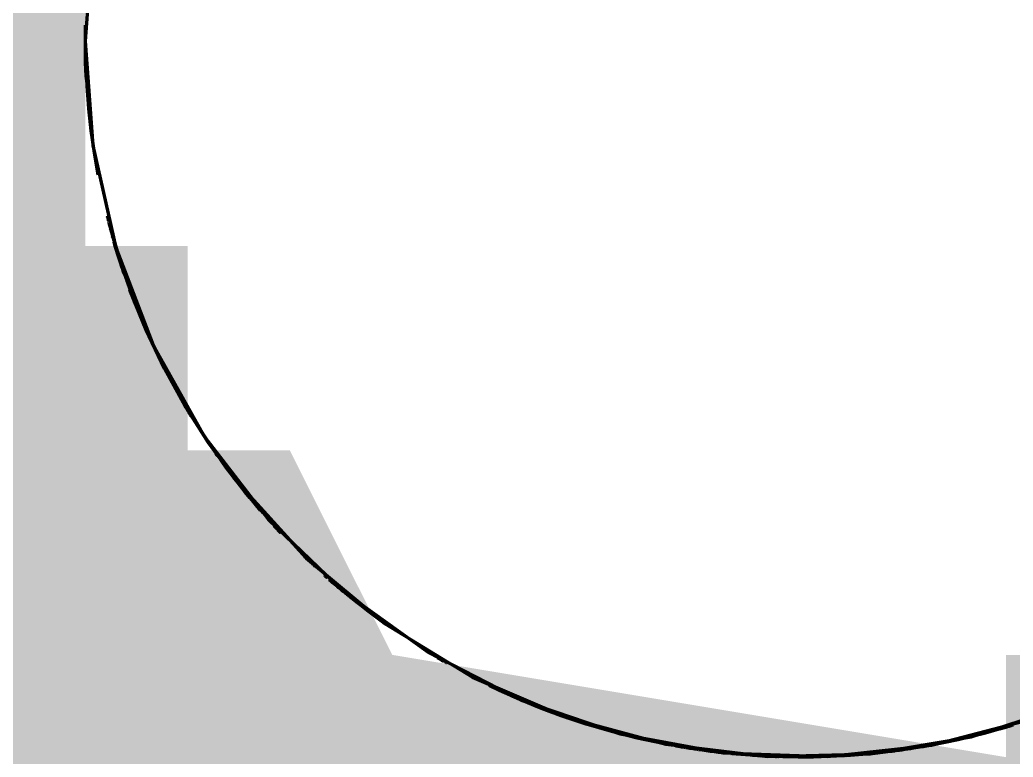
# Model space of a CAD drawing. Header units: millimetres. Extents: x 0 to 2208, y 0 to 420.
# Drawn here: x 1982.609 to 1983.58, y 282.1 to 282.821 of the extents above; entities that cross this region are included whole.
import ezdxf

# ---------------------------------------------------------------- set-up
doc = ezdxf.new("R2010")
doc.units = ezdxf.units.MM
doc.layers.add('01-VISIBLE', color=7, linetype='CONTINUOUS', lineweight=70)
doc.layers.add('13-GRAFICA', color=30, linetype='CONTINUOUS', lineweight=18)

msp = doc.modelspace()

# ---------------------------------------------------------------- hatches: boundary and pattern name
at = {"layer": '13-GRAFICA', "true_color": 0x202020}
h = msp.add_hatch(color=7, dxfattribs=at)
h.dxf.hatch_style = 1
h.paths.add_polyline_path([(1980.173, 282.4), (1980.2730000000001, 282.4), (1980.2730000000001, 283.2), (1980.173, 283.2), (1980.173, 291.8), (1982.673, 291.8), (1982.673, 283.1), (1982.673, 282.6), (1982.673, 249.8), (1980.173, 249.8)])
h = msp.add_hatch(color=7, dxfattribs=at)
h.dxf.hatch_style = 1
h.paths.add_polyline_path([(1982.673, 249.8), (1982.673, 282.6), (1982.7730000000001, 282.6), (1982.7730000000001, 282.4), (1982.873, 282.4), (1982.973, 282.2), (1983.573, 282.1), (1983.573, 282.2), (1983.7730000000001, 282.2), (1983.7730000000001, 282.3), (1983.973, 282.4), (1983.973, 282.6), (1984.073, 282.6), (1984.073, 249.8)])

# ---------------------------------------------------------------- linework, layer by layer
at = {"layer": '01-VISIBLE'}
for points in [[(1983.5990162833828, 283.4625078412739), (1983.5001457952494, 283.4883559730097), (1983.3985654162295, 283.49953299590663), (1983.2964401539452, 283.4958006879755), (1983.1959466336903, 283.47723858345284), (1983.0992266938629, 283.44424233321274), (1983.0083417647538, 283.397515157592), (1982.925228879678, 283.33805300437757), (1982.8516594717835, 283.2671231687393), (1982.7892015278694, 283.18623741869163), (1982.7391862337518, 283.0971196896323), (1982.7026795804256, 283.0016693696434), (1982.6804596422548, 282.901920817705), (1982.673, 282.8)], [(1982.6739942127062, 282.76270515115914), (1982.6735791779006, 282.77153055529425), (1982.6732755650048, 282.7803604947758), (1982.6730834223713, 282.789193562943), (1982.6730027805993, 282.7980283526373), (1982.673033652531, 282.8068634564263), (1982.6731760332502, 282.81569746682754)], [(1982.673, 282.8), (1982.6804596435652, 282.69807918296857), (1982.7026795784411, 282.598330629969), (1982.7391862350235, 282.5028803113541), (1982.7892015274874, 282.4137625814384), (1982.8516594731332, 282.332876833211), (1982.925228883646, 282.261947000546), (1983.00834176297, 282.202484839621), (1983.099226694747, 282.15575766921705), (1983.1959466314588, 282.1227614098124), (1983.2964401541549, 282.1041993172731), (1983.3985654159962, 282.10046700697563), (1983.5001457959272, 282.11164402520325), (1983.5990162836001, 282.1374921579339)], [(1982.673, 282.8), (1982.6733423501369, 282.7781099112532), (1982.674369070476, 282.75624123425325), (1982.6760791588383, 282.7344153600165), (1982.6784709412848, 282.71265363753537), (1982.6815420765156, 282.6909773528632), (1982.685289559455, 282.66940770844155)], [(1982.673121745073, 282.7869453063056), (1982.6731217388478, 282.78694564004775), (1982.673121732623, 282.7869459737899), (1982.6731217263982, 282.78694630753205), (1982.6731217201734, 282.7869466412742), (1982.673121713949, 282.78694697501635), (1982.6731217077247, 282.7869473087585)], [(1982.673129472604, 282.7865373969855), (1982.6731294660547, 282.786537737457), (1982.6731294595058, 282.7865380779286), (1982.673129452957, 282.7865384184001), (1982.6731294464082, 282.7865387588716), (1982.6731294398598, 282.78653909934314), (1982.6731294333115, 282.78653943981465)], [(1982.67313743789, 282.78612949150045), (1982.6731374310132, 282.78612983848745), (1982.6731374241367, 282.78613018547446), (1982.6731374172603, 282.78613053246147), (1982.673137410384, 282.7861308794485), (1982.6731374035078, 282.7861312264355), (1982.673137396632, 282.7861315734225)], [(1982.6731456409316, 282.7857215899221), (1982.6731456337238, 282.7857219432116), (1982.6731456265163, 282.7857222965012), (1982.673145619309, 282.7857226497907), (1982.6731456121017, 282.7857230030803), (1982.673145604895, 282.78572335636983), (1982.673145597688, 282.7857237096594)], [(1982.6731540817282, 282.7853136923225), (1982.6731540741866, 282.7853140517025), (1982.6731540666456, 282.7853144110825), (1982.6731540591043, 282.7853147704625), (1982.6731540515634, 282.7853151298425), (1982.6731540440226, 282.7853154892225), (1982.6731540364822, 282.7853158486025)], [(1982.6731627602803, 282.78490579877365), (1982.6731627524025, 282.78490616403286), (1982.673162744525, 282.7849065292921), (1982.6731627366476, 282.7849068945513), (1982.6731627287702, 282.78490725981055), (1982.673162720893, 282.78490762506976), (1982.6731627130162, 282.78490799032903)], [(1982.6731716765883, 282.78449790934735), (1982.6731716683717, 282.7844982802755), (1982.6731716601555, 282.78449865120365), (1982.6731716519396, 282.7844990221318), (1982.6731716437237, 282.78449939305995), (1982.6731716355082, 282.7844997639881), (1982.6731716272927, 282.78450013491624)], [(1982.6731808306517, 282.7840900241157), (1982.673180822095, 282.7840904005033), (1982.6731808135382, 282.78409077689093), (1982.673180804982, 282.7840911532785), (1982.6731807964256, 282.7840915296661), (1982.6731807878698, 282.78409190605373), (1982.673180779314, 282.78409228244135)], [(1982.6731902224715, 282.7836821431507), (1982.6731902135728, 282.7836825247891), (1982.6731902046743, 282.78368290642766), (1982.673190195776, 282.78368328806613), (1982.6731901868777, 282.7836836697046), (1982.67319017798, 282.78368405134313), (1982.673190169082, 282.7836844329816)], [(1982.6796510697252, 282.7037333597533), (1982.6796510192992, 282.7037337229411), (1982.6796509688734, 282.7037340861289), (1982.6796509184478, 282.70373444931676), (1982.6796508680222, 282.70373481250465), (1982.679650817597, 282.70373517569254), (1982.679650767172, 282.70373553888044)], [(1982.6797179553012, 282.7032528473361), (1982.679717907954, 282.70325318662344), (1982.6797178606068, 282.7032535259108), (1982.6797178132597, 282.7032538651982), (1982.679717765913, 282.7032542044856), (1982.6797177185663, 282.703254543773), (1982.6797176712198, 282.7032548830605)], [(1982.679785176509, 282.7027723627061), (1982.6797851323183, 282.7027726777795), (1982.6797850881273, 282.70277299285283), (1982.6797850439368, 282.70277330792624), (1982.6797849997463, 282.7027736229997), (1982.679784955556, 282.70277393807316), (1982.6797849113657, 282.7027742531466)], [(1982.6798527333701, 282.702291905996), (1982.679852692414, 282.70229219654163), (1982.6798526514578, 282.70229248708733), (1982.679852610502, 282.702292777633), (1982.6798525695463, 282.7022930681787), (1982.6798525285906, 282.7022933587244), (1982.679852487635, 282.70229364927013)], [(1982.680619114853, 282.6970013900162), (1982.6806189320607, 282.69700261879416), (1982.6806187492707, 282.6970038475724), (1982.680618566483, 282.69700507635093), (1982.6806183836975, 282.69700630512983), (1982.680618200914, 282.697007533909), (1982.680618018133, 282.69700876268854)], [(1982.68073168621, 282.6962474803631), (1982.6807315087476, 282.69624866445145), (1982.6807313312875, 282.6962498485401), (1982.6807311538291, 282.696251032629), (1982.6807309763728, 282.6962522167183), (1982.6807307989186, 282.6962534008078), (1982.6807306214664, 282.69625458489764)], [(1982.680845085982, 282.6954936440203), (1982.6808449140665, 282.69549478263536), (1982.680844742153, 282.69549592125065), (1982.6808445702418, 282.6954970598663), (1982.680844398332, 282.6954981984822), (1982.6808442264244, 282.69549933709834), (1982.6808440545185, 282.6955004757148)], [(1982.6809593142568, 282.69473988150594), (1982.6809591481087, 282.69474097386274), (1982.6809589819627, 282.6947420662198), (1982.6809588158183, 282.6947431585772), (1982.6809586496754, 282.6947442509348), (1982.6809584835344, 282.69474534329265), (1982.6809583173952, 282.6947464356508)], [(1982.6810743711244, 282.69398619333845), (1982.6810742109667, 282.6939872386509), (1982.6810740508108, 282.6939882839635), (1982.6810738906563, 282.6939893292764), (1982.6810737305036, 282.69399037458953), (1982.6810735703523, 282.6939914199029), (1982.6810734102028, 282.69399246521647)], [(1982.6811902566744, 282.6932325800371), (1982.6811901027331, 282.6932335775175), (1982.6811899487934, 282.6932345749982), (1982.681189794855, 282.69323557247907), (1982.6811896409183, 282.69323656996016), (1982.6811894869827, 282.69323756744143), (1982.6811893330487, 282.693238564923)], [(1982.6813069709979, 282.6924790421212), (1982.6813068235017, 282.6924799909808), (1982.6813066760071, 282.6924809398406), (1982.6813065285137, 282.69248188870057), (1982.6813063810216, 282.69248283756076), (1982.681306233531, 282.6924837864212), (1982.6813060860413, 282.69248473528177)], [(1982.681424514186, 282.69172558011076), (1982.681424373367, 282.6917264795593), (1982.6814242325493, 282.69172737900794), (1982.6814240917324, 282.6917282784568), (1982.681423950917, 282.69172917790587), (1982.6814238101028, 282.6917300773551), (1982.6814236692896, 282.6917309768045)], [(1982.681542886331, 282.69097219452635), (1982.6815427524239, 282.69097304377203), (1982.6815426185176, 282.69097389301794), (1982.6815424846125, 282.69097474226396), (1982.6815423507082, 282.69097559151015), (1982.6815422168052, 282.6909764407565), (1982.6815420829032, 282.69097729000305)], [(1982.681662087526, 282.69021888588867), (1982.6816619607682, 282.69021968413847), (1982.6816618340113, 282.69022048238844), (1982.6816617072552, 282.6902212806385), (1982.6816615805003, 282.6902220788887), (1982.681661453746, 282.6902228771391), (1982.6816613269928, 282.69022367538963)], [(1982.6817821178645, 282.68946565471924), (1982.6817819984967, 282.6894664011785), (1982.6817818791296, 282.68946714763786), (1982.6817817597635, 282.6894678940974), (1982.6817816403982, 282.68946864055704), (1982.6817815210334, 282.68946938701674), (1982.6817814016697, 282.6894701334767)], [(1982.6819029774408, 282.68871250153995), (1982.6819028657067, 282.6887131954125), (1982.6819027539732, 282.6887138892851), (1982.6819026422404, 282.6887145831579), (1982.6819025305083, 282.6887152770307), (1982.6819024187769, 282.68871597090373), (1982.6819023070461, 282.68871666477685)], [(1982.68202466635, 282.68795942687314), (1982.6820245624958, 282.68796006736125), (1982.6820244586424, 282.6879607078494), (1982.6820243547897, 282.6879613483377), (1982.6820242509377, 282.68796198882603), (1982.6820241470862, 282.6879626293145), (1982.682024043235, 282.68796326980305)], [(1982.6821471846874, 282.6872064312416), (1982.6821470889633, 282.6872070175459), (1982.6821469932397, 282.68720760385025), (1982.6821468975165, 282.6872081901547), (1982.682146801794, 282.6872087764593), (1982.682146706072, 282.6872093627639), (1982.6821466103504, 282.6872099490686)], [(1982.6822705325499, 282.68645351516875), (1982.6822704452081, 282.6864540464882), (1982.682270357867, 282.6864545778078), (1982.6822702705263, 282.6864551091275), (1982.6822701831861, 282.6864556404472), (1982.6822700958462, 282.686456171767), (1982.6822700085067, 282.6864567030869)], [(1982.6823947100343, 282.68570067917824), (1982.682394631331, 282.6857011547104), (1982.682394552628, 282.68570163024253), (1982.6823944739253, 282.68570210577474), (1982.682394395223, 282.68570258130705), (1982.682394316521, 282.6857030568394), (1982.6823942378192, 282.68570353237175)], [(1982.6825197172386, 282.6849479237946), (1982.6825196474322, 282.6849483427349), (1982.6825195776262, 282.6849487616753), (1982.6825195078204, 282.68494918061566), (1982.6825194380147, 282.68494959955615), (1982.6825193682093, 282.6849500184966), (1982.6825192984043, 282.6849504374371)], [(1982.6826455542614, 282.6841952495425), (1982.6826454936138, 282.6841956110849), (1982.6826454329666, 282.6841959726273), (1982.6826453723193, 282.68419633416977), (1982.6826453116723, 282.6841966957123), (1982.6826452510256, 282.68419705725483), (1982.682645190379, 282.6841974187974)], [(1982.682772221202, 282.6834426569472), (1982.682772169978, 282.6834429602838), (1982.6827721187544, 282.6834432636204), (1982.682772067531, 282.68344356695707), (1982.6827720163076, 282.6834438702937), (1982.6827719650842, 282.68344417363033), (1982.6827719138612, 282.683444476967)], [(1982.6834199394946, 282.67966986893987), (1982.6834196175769, 282.67967171377876), (1982.6834192956642, 282.67967355861845), (1982.6834189737563, 282.679675403459), (1982.6834186518533, 282.67967724830044), (1982.6834183299552, 282.67967909314274), (1982.6834180080623, 282.6796809379859)], [(1982.8215573232858, 282.3688260468904), (1982.8888094001925, 282.2944711069152), (1982.9659938026048, 282.23048621118335), (1983.0515272310085, 282.17818390164507), (1983.1436551144727, 282.1386370688499), (1983.240487611603, 282.1126569545235), (1983.340038368293, 282.1007764768866), (1983.4402652762556, 282.1032393680415), (1983.539112354659, 282.119995081722), (1983.6345519261083, 282.1506999200702), (1983.7246262125204, 282.19472402597535), (1983.807487500564, 282.25116431112394), (1983.8814360305812, 282.3188630103659), (1983.9449548794328, 282.39643139753974), (1983.9967410676638, 282.4822782932675), (1984.0357322865107, 282.5746427010549), (1984.0611287145439, 282.6716299183339)], [(1982.694273240289, 282.62873998454677), (1982.6942731385627, 282.628740387703), (1982.6942730368364, 282.6287407908593), (1982.6942729351106, 282.6287411940157), (1982.6942728333847, 282.6287415971721), (1982.6942727316593, 282.6287420003286), (1982.694272629934, 282.62874240348515)], [(1982.6944769853503, 282.6279345304297), (1982.6944768792168, 282.62793494895755), (1982.6944767730834, 282.6279353674854), (1982.6944766669503, 282.6279357860134), (1982.6944765608175, 282.6279362045414), (1982.694476454685, 282.6279366230695), (1982.6944763485526, 282.6279370415977)], [(1982.6946817114754, 282.6271292197617), (1982.6946816008833, 282.6271296537083), (1982.6946814902915, 282.627130087655), (1982.6946813797001, 282.62713052160177), (1982.694681269109, 282.6271309555486), (1982.694681158518, 282.6271313894955), (1982.6946810479274, 282.6271318234425)], [(1982.6948874188568, 282.6263240532643), (1982.6948873037582, 282.62632450266403), (1982.6948871886598, 282.6263249520639), (1982.6948870735616, 282.62632540146376), (1982.694886958464, 282.6263258508638), (1982.6948868433665, 282.6263263002638), (1982.6948867282695, 282.626326749664)], [(1982.695094107688, 282.62551903166), (1982.6950939880376, 282.6255194965344), (1982.6950938683876, 282.62551996140894), (1982.695093748738, 282.6255204262835), (1982.6950936290887, 282.6255208911582), (1982.6950935094396, 282.625521356033), (1982.6950933897908, 282.6255218209078)], [(1982.6953017781634, 282.62471415567217), (1982.6953016539196, 282.6247146360301), (1982.695301529676, 282.6247151163881), (1982.695301405433, 282.6247155967462), (1982.69530128119, 282.6247160771044), (1982.6953011569476, 282.62471655746265), (1982.6953010327054, 282.624717037821)], [(1982.6955104304786, 282.62390942602536), (1982.6955103016026, 282.6239099218629), (1982.6955101727267, 282.6239104177005), (1982.6955100438515, 282.6239109135381), (1982.6955099149764, 282.6239114093759), (1982.6955097861019, 282.6239119052138), (1982.6955096572276, 282.62391240105177)], [(1982.6957200648296, 282.623104843445), (1982.695719931286, 282.6231053547455), (1982.6957197977426, 282.6231058660461), (1982.6957196641997, 282.62310637734686), (1982.6957195306572, 282.62310688864767), (1982.695719397115, 282.6231073999486), (1982.6957192635732, 282.6231079112496)], [(1982.6958456415946, 282.62262476118485), (1982.7072308674096, 282.58377913003375), (1982.720842491344, 282.5456565629547), (1982.7366349915073, 282.50838454439764), (1982.7545555536594, 282.4720877142217), (1982.7745442533715, 282.4368874541394), (1982.796534246832, 282.402901477355)], [(1982.6959306814138, 282.62230040865734), (1982.6959305431703, 282.6223009353917), (1982.6959304049274, 282.62230146212625), (1982.6959302666849, 282.62230198886084), (1982.6959301284426, 282.6223025155956), (1982.6959299902007, 282.62230304233043), (1982.6959298519594, 282.6223035690654)], [(1982.6961422804288, 282.62149612238966), (1982.6961421374572, 282.6214966645163), (1982.6961419944857, 282.6214972066431), (1982.6961418515148, 282.62149774876997), (1982.6961417085442, 282.62149829089697), (1982.6961415655742, 282.6214988330241), (1982.6961414226046, 282.6214993751513)], [(1982.696354862074, 282.6206919853705), (1982.6963547143487, 282.62069254283523), (1982.6963545666235, 282.62069310030006), (1982.6963544188989, 282.62069365776506), (1982.6963542711749, 282.6206942152302), (1982.696354123451, 282.6206947726954), (1982.6963539757278, 282.6206953301607)], [(1982.6965684265492, 282.6198879983291), (1982.696568274048, 282.6198885710653), (1982.6965681215477, 282.6198891438017), (1982.6965679690475, 282.6198897165382), (1982.696567816548, 282.6198902892748), (1982.6965676640489, 282.6198908620115), (1982.6965675115503, 282.6198914347484)], [(1982.696782974055, 282.61908416199566), (1982.69678281676, 282.61908474992447), (1982.6967826594657, 282.6190853378534), (1982.6967825021718, 282.61908592578243), (1982.6967823448786, 282.61908651371164), (1982.6967821875855, 282.619087101641), (1982.6967820302932, 282.6190876895705)], [(1982.6969985047929, 282.61828047710156), (1982.6969983426895, 282.6182810801316), (1982.6969981805867, 282.6182816831619), (1982.6969980184842, 282.6182822861923), (1982.6969978563823, 282.6182828892228), (1982.696997694281, 282.6182834922535), (1982.6969975321801, 282.6182840952843)], [(1982.6972150189658, 282.6174769443791), (1982.6972148520426, 282.617477562407), (1982.6972146851201, 282.617478180435), (1982.697214518198, 282.6174787984632), (1982.6972143512764, 282.6174794164915), (1982.6972141843555, 282.61748003452), (1982.6972140174353, 282.6174806525486)], [(1982.6974325167769, 282.61667356456167), (1982.6974323450265, 282.6166741974715), (1982.6974321732769, 282.6166748303816), (1982.6974320015277, 282.6166754632918), (1982.6974318297791, 282.6166760962022), (1982.697431658031, 282.6166767291127), (1982.6974314862837, 282.61667736202344)], [(1982.6976509984306, 282.6158703383834), (1982.6976508218493, 282.6158709860474), (1982.6976506452686, 282.6158716337116), (1982.6976504686886, 282.61587228137597), (1982.6976502921093, 282.6158729290405), (1982.6976501155305, 282.6158735767052), (1982.6976499389523, 282.6158742243701)], [(1982.697870464132, 282.61506726657973), (1982.6978702827198, 282.61506792885785), (1982.6978701013084, 282.6150685911362), (1982.6978699198974, 282.61506925341473), (1982.6978697384873, 282.6150699156934), (1982.6978695570776, 282.6150705779723), (1982.6978693756687, 282.6150712402514)], [(1982.6980909140875, 282.6142643498869), (1982.6980907278482, 282.61426502662715), (1982.6980905416096, 282.6142657033676), (1982.6980903553717, 282.61426638010823), (1982.6980901691343, 282.61426705684903), (1982.6980899828977, 282.61426773359005), (1982.6980897966619, 282.6142684103312)], [(1982.698312348504, 282.61346158904246), (1982.6983121574451, 282.61346228008074), (1982.698311966387, 282.6134629711192), (1982.6983117753298, 282.61346366215787), (1982.6983115842731, 282.6134643531968), (1982.6983113932172, 282.61346504423585), (1982.6983112021621, 282.6134657352751)], [(1982.6985347675893, 282.61265898478456), (1982.6985345717226, 282.6126596899449), (1982.6985343758568, 282.6126603951055), (1982.6985341799916, 282.6126611002662), (1982.6985339841272, 282.6126618054272), (1982.6985337882634, 282.61266251058834), (1982.6985335924005, 282.61266321574976)], [(1982.6987581715523, 282.61185653785276), (1982.6987579708932, 282.6118572569473), (1982.698757770235, 282.6118579760421), (1982.6987575695775, 282.611858695137), (1982.6987573689207, 282.6118594142322), (1982.6987571682648, 282.6118601333276), (1982.6987569676096, 282.61186085242315)], [(1982.6989825606026, 282.61105424898744), (1982.6989823551708, 282.61105498181644), (1982.6989821497395, 282.61105571464566), (1982.6989819443093, 282.61105644747516), (1982.6989817388796, 282.61105718030484), (1982.698981533451, 282.61105791313474), (1982.698981328023, 282.61105864596493)], [(1982.6992079349511, 282.61025211893), (1982.6992077247698, 282.61025286528206), (1982.6992075145893, 282.61025361163433), (1982.6992073044096, 282.61025435798683), (1982.6992070942308, 282.61025510433956), (1982.699206884053, 282.6102558506925), (1982.6992066738758, 282.61025659704575)], [(1982.699434294809, 282.6094501484232), (1982.6994340799058, 282.609450908075), (1982.6994338650036, 282.60945166772706), (1982.6994336501025, 282.6094524273794), (1982.6994334352019, 282.60945318703193), (1982.6994332203024, 282.6094539466847), (1982.6994330054035, 282.6094547063378)], [(1982.6996616403885, 282.60864833821034), (1982.6996614207956, 282.6086491109271), (1982.6996612012033, 282.6086498836441), (1982.6996609816122, 282.6086506563613), (1982.699660762022, 282.6086514290788), (1982.6996605424324, 282.60865220179653), (1982.6996603228438, 282.60865297451454)], [(1982.6998899719033, 282.60784668903614), (1982.6998897476562, 282.6078474745713), (1982.69988952341, 282.6078482601067), (1982.6998892991649, 282.6078490456424), (1982.6998890749205, 282.6078498311784), (1982.6998888506773, 282.6078506167146), (1982.6998886264348, 282.6078514022511)], [(1982.700119289567, 282.6070452016462), (1982.7001190607061, 282.6070459997418), (1982.7001188318463, 282.6070467978376), (1982.7001186029872, 282.60704759593364), (1982.700118374129, 282.60704839403), (1982.700118145272, 282.6070491921266), (1982.7001179164158, 282.6070499902235)], [(1982.7003495935953, 282.6062438767874), (1982.7003493601649, 282.6062446871737), (1982.7003491267355, 282.60624549756034), (1982.7003488933071, 282.60624630794723), (1982.7003486598796, 282.6062471183344), (1982.700348426453, 282.60624792872187), (1982.7003481930276, 282.60624873910956)], [(1982.7005808842036, 282.60544271520735), (1982.7005806462525, 282.6054435376035), (1982.7005804083024, 282.60544435999986), (1982.7005801703533, 282.6054451823966), (1982.7005799324052, 282.6054460047935), (1982.7005796944582, 282.6054468271908), (1982.700579456512, 282.6054476495884)], [(1982.700813161609, 282.604641717655), (1982.7008129191902, 282.60464255176845), (1982.7008126767723, 282.60464338588224), (1982.7008124343558, 282.6046442199963), (1982.70081219194, 282.6046450541106), (1982.7008119495256, 282.6046458882253), (1982.7008117071118, 282.6046467223403)], [(1982.7086218323486, 282.5795421832122), (1982.7072977106482, 282.5835734272043), (1982.7059980490203, 282.5876126234181), (1982.704722895231, 282.59165962344474), (1982.703472296149, 282.59571427858873), (1982.7022462977409, 282.5997764398736), (1982.7010449450715, 282.60384595804715)], [(1982.7111889617597, 282.5719514373004), (1982.710763275165, 282.57319056949785), (1982.710339908633, 282.5744304962938), (1982.7099188636473, 282.57567121334444), (1982.709500141683, 282.5769127163031), (1982.7090837442074, 282.5781550008205), (1982.70866967268, 282.57939806254456)], [(1982.711462891973, 282.5711580198764), (1982.7114625739862, 282.5711589391156), (1982.7114622560007, 282.5711598583552), (1982.7114619380163, 282.57116077759525), (1982.7114616200333, 282.57116169683576), (1982.7114613020517, 282.57116261607666), (1982.7114609840712, 282.5711635353181)], [(1982.7117378191285, 282.57036479975005), (1982.7117375036833, 282.57036570811425), (1982.7117371882393, 282.57036661647885), (1982.7117368727966, 282.57036752484396), (1982.7117365573552, 282.57036843320947), (1982.7117362419149, 282.5703693415754), (1982.711735926476, 282.5703702499418)], [(1982.7120137434808, 282.5695717777212), (1982.7120134308634, 282.56957267447), (1982.7120131182471, 282.56957357121917), (1982.7120128056322, 282.5695744679688), (1982.7120124930184, 282.56957536471884), (1982.7120121804057, 282.5695762614693), (1982.7120118677944, 282.5695771582201)], [(1982.7122906652853, 282.5687789545912), (1982.7122903557881, 282.56877983897516), (1982.7122900462919, 282.56878072335945), (1982.712289736797, 282.5687816077442), (1982.712289427303, 282.56878249212934), (1982.7122891178105, 282.5687833765149), (1982.712288808319, 282.5687842609009)], [(1982.7125685847986, 282.5679863311627), (1982.71256827872, 282.5679872024234), (1982.7125679726423, 282.5679880736845), (1982.712567666566, 282.567988944946), (1982.7125673604905, 282.56798981620796), (1982.7125670544165, 282.5679906874703), (1982.7125667483435, 282.56799155873296)], [(1982.712847502278, 282.56719390823935), (1982.7128471999226, 282.56719476560966), (1982.7128468975684, 282.5671956229804), (1982.712846595215, 282.5671964803515), (1982.712846292863, 282.56719733772303), (1982.712845990512, 282.567198195095), (1982.7128456881624, 282.56719905246723)], [(1982.7131274179815, 282.56640168662636), (1982.7131271196604, 282.56640252933033), (1982.7131268213404, 282.5664033720347), (1982.7131265230216, 282.56640421473946), (1982.7131262247037, 282.5664050574446), (1982.713125926387, 282.56640590015013), (1982.7131256280713, 282.566406742856)], [(1982.713408332168, 282.56560966713005), (1982.7134080381986, 282.565610494383), (1982.7134077442302, 282.5656113216363), (1982.7134074502628, 282.56561214888995), (1982.7134071562966, 282.565612976144), (1982.7134068623313, 282.56561380339843), (1982.7134065683672, 282.5656146306532)], [(1982.713690245097, 282.56481785055814), (1982.713689955803, 282.5648186615666), (1982.71368966651, 282.56481947257544), (1982.7136893772179, 282.56482028358465), (1982.713689087927, 282.5648210945942), (1982.7136887986367, 282.56482190560416), (1982.7136885093478, 282.5648227166144)], [(1982.7139731570296, 282.56402623771953), (1982.713972872741, 282.5640270316816), (1982.713972588453, 282.5640278256439), (1982.7139723041662, 282.56402861960663), (1982.7139720198804, 282.56402941356964), (1982.7139717355956, 282.56403020753305), (1982.7139714513116, 282.56403100149674)], [(1982.7142570682267, 282.56323482942446), (1982.7142567892797, 282.5632356055295), (1982.7142565103338, 282.56323638163474), (1982.7142562313886, 282.56323715774033), (1982.7142559524445, 282.5632379338463), (1982.7142556735012, 282.5632387099526), (1982.714255394559, 282.5632394860592)], [(1982.7145419789508, 282.5624436264846), (1982.7145417056886, 282.5624443839134), (1982.7145414324273, 282.5624451413425), (1982.7145411591666, 282.5624458987719), (1982.714540885907, 282.5624466562016), (1982.714540612648, 282.5624474136317), (1982.7145403393902, 282.562448171062)], [(1982.8442561192874, 282.34127359601086), (1982.8177129023306, 282.3737885011877), (1982.7931661796006, 282.40783581884847), (1982.77070420729, 282.44329313438726), (1982.7504077558885, 282.4800329695442), (1982.7323497932036, 282.517923224418), (1982.7165952397972, 282.55682766476536)], [(1982.7736175627504, 282.43841917191753), (1982.773103174596, 282.4392732331954), (1982.7725900033952, 282.44012802624553), (1982.772078050189, 282.44098354933385), (1982.7715673160167, 282.4418398007249), (1982.7710578019137, 282.4426967786818), (1982.7705495089137, 282.443554481466)], [(1982.7774635813598, 282.4321190754674), (1982.7769655418795, 282.4329265395132), (1982.776468597207, 282.4337346778068), (1982.775972748255, 282.4345434888638), (1982.7754779959346, 282.43535297119865), (1982.7749843411545, 282.4361631233246), (1982.7744917848215, 282.43697394375346)], [(1982.7786659858557, 282.430179665304), (1982.7786648776105, 282.43018144635784), (1982.7786637693705, 282.43018322741494), (1982.778662661136, 282.4301850084754), (1982.778661552907, 282.43018678953916), (1982.778660444683, 282.4301885706062), (1982.7786593364644, 282.43019035167663)], [(1982.77943954647, 282.4289393739875), (1982.7794387739673, 282.4289406097105), (1982.7794380014668, 282.42894184543513), (1982.779437228969, 282.4289430811614), (1982.7794364564738, 282.4289443168892), (1982.7794356839813, 282.42894555261864), (1982.7794349114913, 282.4289467883497)], [(1982.7809982877916, 282.4264575357313), (1982.780997695805, 282.42645847393146), (1982.78099710382, 282.4264594121326), (1982.7809965118363, 282.42646035033465), (1982.7809959198544, 282.42646128853767), (1982.7809953278736, 282.4264622267416), (1982.7809947358946, 282.4264631649465)], [(1982.781783112389, 282.42521660719245), (1982.7817822524744, 282.4252179637017), (1982.781781392563, 282.4252193202129), (1982.781780532655, 282.42522067672604), (1982.78177967275, 282.4252220332412), (1982.781778812848, 282.42522338975834), (1982.7817779529491, 282.4252247462774)], [(1982.7824474996273, 282.4241705920224), (1982.782447180016, 282.42417109423786), (1982.7824468604053, 282.4241715964537), (1982.782446540795, 282.4241720986697), (1982.7824462211852, 282.42417260088604), (1982.7824459015756, 282.4241731031026), (1982.7824455819664, 282.4241736053195)], [(1982.7830050197012, 282.42329597464715), (1982.783004852615, 282.423296236338), (1982.783004685529, 282.4232964980289), (1982.7830045184432, 282.42329675971985), (1982.7830043513575, 282.4232970214109), (1982.783004184272, 282.42329728310204), (1982.7830040171864, 282.4232975447933)], [(1982.8024661694556, 282.39442491960136), (1982.802176120028, 282.3948332495292), (1982.8018863628406, 282.3952417868871), (1982.801596898042, 282.39565053146595), (1982.80130772578, 282.39605948305643), (1982.801018846203, 282.3964686414493), (1982.8007302594588, 282.396878006435)], [(1982.8035588513283, 282.3928921815372), (1982.8035585576222, 282.39289259235824), (1982.8035582639163, 282.39289300317944), (1982.803557970211, 282.3928934140009), (1982.8035576765058, 282.3928938248225), (1982.8035573828008, 282.3928942356444), (1982.8035570890963, 282.39289464646646)], [(1982.8051720191734, 282.3906451638304), (1982.8051718195024, 282.39064544079986), (1982.8051716198318, 282.3906457177694), (1982.805171420161, 282.39064599473903), (1982.8051712204906, 282.39064627170876), (1982.8051710208204, 282.39064654867855), (1982.80517082115, 282.3906468256485)], [(1982.8053744052816, 282.3903645743663), (1982.8053741819888, 282.39036488377985), (1982.8053739586962, 282.39036519319353), (1982.805373735404, 282.3903655026073), (1982.8053735121116, 282.3903658120213), (1982.8053732888195, 282.3903661214353), (1982.8053730655276, 282.3903664308495)], [(1982.8055769559533, 282.39008404909424), (1982.8055767093342, 282.39008439047507), (1982.8055764627154, 282.390084731856), (1982.8055762160966, 282.39008507323706), (1982.8055759694782, 282.39008541461834), (1982.8055757228599, 282.39008575599973), (1982.805575476242, 282.39008609738124)], [(1982.8057796712153, 282.38980358808874), (1982.8057794015651, 282.38980396096184), (1982.8057791319152, 282.38980433383506), (1982.8057788622655, 282.3898047067085), (1982.805778592616, 282.38980507958206), (1982.8057783229667, 282.3898054524559), (1982.8057780533177, 282.3898058253298)], [(1982.805982551095, 282.3895231914244), (1982.8059822587084, 282.3895235953167), (1982.8059819663222, 282.3895239992092), (1982.805981673936, 282.3895244031019), (1982.8059813815505, 282.3895248069948), (1982.805981089165, 282.38952521088794), (1982.80598079678, 282.38952561478123)], [(1982.8061855956194, 282.3892428591759), (1982.806185280791, 282.38924329361623), (1982.8061849659628, 282.38924372805684), (1982.806184651135, 282.38924416249773), (1982.8061843363075, 282.3892445969388), (1982.8061840214802, 282.38924503138014), (1982.8061837066534, 282.3892454658217)], [(1982.8337748948359, 282.35364107827775), (1982.8290543979576, 282.35940587553273), (1982.8243955290395, 282.36522059122416), (1982.8197988158784, 282.3710845665211), (1982.8152647792303, 282.37699713701505), (1982.8107939327558, 282.38295763279746), (1982.806386782963, 282.3889653785374)], [(1982.8450243339666, 282.3403896203825), (1982.8450241152636, 282.3403898716167), (1982.8450238965609, 282.3403901228511), (1982.845023677858, 282.34039037408553), (1982.8450234591555, 282.3403906253201), (1982.8450232404532, 282.3403908765547), (1982.8450230217509, 282.3403911277895)], [(1982.8454091399772, 282.3399479493292), (1982.8454088686353, 282.33994826050616), (1982.8454085972935, 282.33994857168324), (1982.845408325952, 282.3399488828605), (1982.8454080546105, 282.3399491940379), (1982.8454077832694, 282.3399495052155), (1982.8454075119282, 282.33994981639324)], [(1982.845794411889, 282.3395064900576), (1982.8457940887101, 282.3395068600561), (1982.8457937655314, 282.3395072300547), (1982.845793442353, 282.3395076000536), (1982.8457931191747, 282.3395079700527), (1982.8457927959967, 282.339508340052), (1982.845792472819, 282.3395087100516)], [(1982.8461801497929, 282.33906524302427), (1982.8461797755763, 282.3390656707309), (1982.8461794013601, 282.33906609843785), (1982.8461790271442, 282.3390665261451), (1982.8461786529288, 282.3390669538526), (1982.8461782787135, 282.3390673815604), (1982.8461779044985, 282.3390678092685)], [(1982.8634830019028, 282.32000788675316), (1982.8625123407892, 282.32104034617447), (1982.86154377179, 282.3220747685001), (1982.8605772988756, 282.32311114949187), (1982.8596129260084, 282.32414948490344), (1982.8586506571412, 282.3251897704804), (1982.857690496219, 282.32623200196014)], [(1982.8640535843365, 282.31940292751926), (1982.8639650079424, 282.31949674615055), (1982.8638764488426, 282.31959058110687), (1982.8637879070402, 282.31968443238503), (1982.8636993825382, 282.3197782999818), (1982.8636108753396, 282.319872183894), (1982.8635223854476, 282.31996608411845)], [(1982.8873921453417, 282.295832355382), (1982.8873917500982, 282.29583273607597), (1982.8873913548548, 282.29583311677027), (1982.8873909596118, 282.2958334974648), (1982.887390564369, 282.29583387815967), (1982.8873901691265, 282.2958342588549), (1982.8873897738845, 282.2958346395504)], [(1982.8877485539617, 282.2954893097898), (1982.8877482020496, 282.2954896482683), (1982.8877478501377, 282.29548998674704), (1982.887747498226, 282.29549032522607), (1982.8877471463145, 282.2954906637053), (1982.8877467944033, 282.2954910021848), (1982.8877464424922, 282.2954913406645)], [(1982.8881052979905, 282.29514642675946), (1982.888104986943, 282.2951467255101), (1982.8881046758959, 282.2951470242609), (1982.888104364849, 282.295147323012), (1982.888104053802, 282.2951476217632), (1982.8881037427554, 282.29514792051464), (1982.888103431709, 282.29514821926625)], [(1982.8884623774234, 282.2948037066751), (1982.8884621047816, 282.294803968168), (1982.88846183214, 282.2948042296611), (1982.8884615594986, 282.2948044911543), (1982.8884612868574, 282.2948047526477), (1982.888461014216, 282.2948050141412), (1982.888460741575, 282.29480527563487)], [(1982.8953141092015, 282.28832022460114), (1982.8953135251606, 282.2883207698415), (1982.8953129411202, 282.28832131508256), (1982.8953123570805, 282.28832186032423), (1982.8953117730414, 282.2883224055666), (1982.8953111890028, 282.28832295080963), (1982.895310604965, 282.2883234960533)], [(1982.8959337961332, 282.287742408592), (1982.8959333089635, 282.28774286229424), (1982.8959328217943, 282.287743315997), (1982.8959323346255, 282.2877437697001), (1982.8959318474572, 282.28774422340376), (1982.8959313602893, 282.28774467710787), (1982.8959308731216, 282.2877451308124)], [(1982.8965544551504, 282.28716508930955), (1982.89655405856, 282.2871654577593), (1982.89655366197, 282.2871658262092), (1982.8965532653801, 282.28716619465956), (1982.8965528687906, 282.28716656311013), (1982.8965524722014, 282.28716693156105), (1982.8965520756126, 282.2871673000123)], [(1982.897176086196, 282.2865882686565), (1982.8971757739334, 282.2865885580578), (1982.897175461671, 282.28658884745937), (1982.897175149409, 282.2865891368611), (1982.8971748371468, 282.286589426263), (1982.8971745248853, 282.2865897156651), (1982.8971742126237, 282.2865900050674)], [(1982.9098219422672, 282.2751513710908), (1982.9093013269276, 282.275611273046), (1982.908781168236, 282.27607169141623), (1982.9082614667043, 282.276532625748), (1982.9077422228447, 282.2769940755875), (1982.907223437168, 282.27745604048005), (1982.9067051101856, 282.2779185199708)], [(1982.9157991773204, 282.26993641023864), (1982.9151210537989, 282.2705220758561), (1982.9144436805036, 282.27110860901377), (1982.913767058545, 282.2716960087508), (1982.9130911890315, 282.27228427410466), (1982.9124160730705, 282.2728734041117), (1982.9117417117684, 282.2734633978067)], [(1982.9168954905929, 282.26899277046715), (1982.9167490401596, 282.2691185980088), (1982.916602624439, 282.26924446594114), (1982.916456243442, 282.26937037425455), (1982.91630989718, 282.26949632293946), (1982.916163585664, 282.2696223119863), (1982.9160173089053, 282.26974834138554)], [(1982.924644254771, 282.262434072808), (1982.9233524821796, 282.26351410993874), (1982.9220633112632, 282.26459725119463), (1982.9207767494815, 282.2656834903091), (1982.919492804279, 282.2667728209974), (1982.9182114830849, 282.26786523695716), (1982.9169327933132, 282.2689607318681)], [(1982.924772613955, 282.2623270410917), (1982.9247684860184, 282.26233048234417), (1982.9247643581082, 282.2623339236284), (1982.9247602302246, 282.26233736494424), (1982.9247561023672, 282.26234080629183), (1982.9247519745363, 282.2623442476711), (1982.9247478467319, 282.26234768908205)], [(1982.9274502632227, 282.26010609183146), (1982.9274499844817, 282.2601063218637), (1982.9274497057409, 282.2601065518961), (1982.927449427, 282.2601067819287), (1982.9274491482595, 282.2601070119614), (1982.927448869519, 282.2601072419942), (1982.9274485907786, 282.26010747202724)], [(1982.9279876284902, 282.2596630781076), (1982.927987300477, 282.259663348254), (1982.9279869724637, 282.2596636184005), (1982.9279866444508, 282.25966388854727), (1982.9279863164381, 282.25966415869425), (1982.9279859884255, 282.25966442884135), (1982.927985660413, 282.25966469898873)], [(1982.9285256052126, 282.2592204587147), (1982.928525230108, 282.2592207670185), (1982.928524855004, 282.2592210753225), (1982.9285244799003, 282.2592213836268), (1982.9285241047965, 282.2592216919314), (1982.9285237296929, 282.25922200023615), (1982.9285233545897, 282.2592223085412)], [(1982.929064193457, 282.2587782344532), (1982.929063773416, 282.25877857899104), (1982.929063353375, 282.2587789235292), (1982.9290629333348, 282.25877926806766), (1982.9290625132944, 282.2587796126065), (1982.9290620932545, 282.25877995714563), (1982.9290616732148, 282.2587803016851)], [(1982.9296033932906, 282.25833640612467), (1982.9296029304403, 282.25833678500635), (1982.9296024675903, 282.2583371638884), (1982.9296020047407, 282.25833754277085), (1982.9296015418913, 282.2583379216537), (1982.9296010790422, 282.258338300537), (1982.9296006161935, 282.25833867942066)], [(1982.9301432047796, 282.25789497453167), (1982.9301427012203, 282.2578953859), (1982.9301421976613, 282.25789579726876), (1982.930141694103, 282.257896208638), (1982.9301411905449, 282.25789662000767), (1982.930140686987, 282.2578970313778), (1982.9301401834298, 282.25789744274846)], [(1982.9306836279898, 282.2574539404779), (1982.9306830857947, 282.25745438250846), (1982.9306825436001, 282.25745482453954), (1982.930682001406, 282.2574552665712), (1982.9306814592123, 282.2574557086034), (1982.9306809170191, 282.25745615063613), (1982.9306803748264, 282.2574565926694)], [(1982.9312246629866, 282.2570133047679), (1982.9312240842019, 282.2570137756691), (1982.9312235054176, 282.2570142465709), (1982.9312229266338, 282.2570147174734), (1982.9312223478505, 282.25701518837644), (1982.9312217690676, 282.2570156592801), (1982.9312211902854, 282.2570161301844)], [(1982.9317663098348, 282.2565730682074), (1982.931765696479, 282.2565735662202), (1982.9317650831235, 282.25657406423375), (1982.9317644697687, 282.2565745622479), (1982.9317638564146, 282.25657506026283), (1982.931763243061, 282.2565755582784), (1982.9317626297077, 282.2565760562947)], [(1982.9323085685987, 282.2561332316031), (1982.9323079226629, 282.25613375500086), (1982.9323072767277, 282.2561342783995), (1982.9323066307932, 282.2561348017989), (1982.932305984859, 282.256135325199), (1982.9323053389257, 282.2561358485999), (1982.932304692993, 282.2561363720016)], [(1982.96423063072, 282.23175040599335), (1982.9589070620357, 282.2356180044077), (1982.9536200844984, 282.2395354741973), (1982.9483701652853, 282.24350246919175), (1982.943157768301, 282.24751863884836), (1982.937983354139, 282.2515836282841), (1982.9328473800404, 282.25569707830675)], [(1983.0237373798736, 282.1933570871601), (1983.0226843731805, 282.19396455291906), (1983.021632423039, 282.1945738464801), (1983.0205815326212, 282.1951849660056), (1983.0195317050973, 282.1957979096525), (1983.0184829436334, 282.1964126755721), (1983.0174352513923, 282.1970292619102)], [(1983.0246080435516, 282.19285665102956), (1983.0246071703193, 282.19285715210987), (1983.024606297088, 282.1928576531914), (1983.024605423857, 282.19285815427423), (1983.0246045506271, 282.19285865535835), (1983.0246036773979, 282.19285915644366), (1983.0246028041693, 282.1928596575303)], [(1983.0253533263622, 282.1924295992855), (1983.0253525852715, 282.19243002333184), (1983.0253518441816, 282.192430447379), (1983.0253511030924, 282.1924308714272), (1983.0253503620033, 282.1924312954762), (1983.025349620915, 282.19243171952616), (1983.025348879827, 282.192432143577)], [(1983.0260020335668, 282.19205887389916), (1983.0260013933978, 282.1920592392925), (1983.026000753229, 282.1920596046865), (1983.0260001130607, 282.19205997008123), (1983.0259994728926, 282.1920603354766), (1983.0259988327252, 282.1920607008726), (1983.025998192558, 282.19206106626933)], [(1983.1295015690127, 282.14371612801676), (1983.1190707389396, 282.14768110896136), (1983.1087044398814, 282.1518118635835), (1983.0984053061345, 282.15610734190176), (1983.088175954918, 282.1605664520837), (1983.0780189857217, 282.1651880607516), (1983.0679369796562, 282.16997099328654)], [(1983.237608370225, 282.1132182968938), (1983.2124106213705, 282.1186696457674), (1983.187430697994, 282.12504515984006), (1983.1627024840745, 282.1323361945822), (1983.138259521472, 282.1405328604091), (1983.1141349645904, 282.1496240378328), (1983.0903615359741, 282.1595973945185)], [(1983.1805841944697, 282.12696496508363), (1983.1719937353696, 282.12948043759104), (1983.1634361442377, 282.1321055515877), (1983.1549128205074, 282.13483987820746), (1983.146425157969, 282.1376829705556), (1983.1379745445452, 282.14063436382474), (1983.1295623620715, 282.143693575406)], [(1983.5795804606307, 282.1311767646597), (1983.5530886332099, 282.1235622070436), (1983.5263175583673, 282.11699654176783), (1983.499308748565, 282.1114899455133), (1983.472104083883, 282.1070509559168), (1983.4447457476545, 282.1036864578173), (1983.4172761616362, 282.10140167068727)], [(1983.5800111928152, 282.13130995736594), (1983.5778723381009, 282.1306515614507), (1983.5757313894183, 282.1300000068424), (1983.5735883686496, 282.1293553001992), (1983.5714432976995, 282.1287174481089), (1983.569296198493, 282.12808645708884), (1983.567147092976, 282.127462333586)], [(1983.2514178591898, 282.11063958299655), (1983.251184375949, 282.1106808030862), (1983.250950906683, 282.11072210225575), (1983.2507174514187, 282.11076348050045), (1983.250484010183, 282.11080493781554), (1983.2502505830025, 282.11084647419636), (1983.250017169904, 282.110888089638)], [(1983.260027620187, 282.1091764026561), (1983.2586693887085, 282.1093998894938), (1983.2573115993262, 282.10962604675973), (1983.2559542572906, 282.1098548735796), (1983.2545973678498, 282.1100863690688), (1983.2532409362511, 282.1103205323323), (1983.25188496774, 282.1105573624648)], [(1983.2703361677227, 282.10756939835056), (1983.2687080274657, 282.10781275282335), (1983.2670804640209, 282.1080599356081), (1983.26545348639, 282.1083109453383), (1983.2638271035714, 282.10856578062624), (1983.2622013245607, 282.1088244400631), (1983.2605761583495, 282.1090869222187)], [(1983.271697464996, 282.1073689316482), (1983.2715803114847, 282.1073860763485), (1983.271463160875, 282.1074032408646), (1983.2713460131706, 282.1074204251958), (1983.2712288683742, 282.10743762934175), (1983.2711117264898, 282.1074548533019), (1983.2709945875201, 282.10747209707574)], [(1983.295994005674, 282.10424855365557), (1983.2920652316707, 282.1046946269101), (1983.2881390400194, 282.1051628849931), (1983.2842155559918, 282.1056533129711), (1983.280294904774, 282.10616589520413), (1983.276377211462, 282.1067006153455), (1983.2724626010574, 282.10725745634284)], [(1983.448218376608, 282.1040530220747), (1983.4482173347542, 282.1040529094712), (1983.4482162929, 282.1040527968692), (1983.4482152510457, 282.1040526842688), (1983.448214209191, 282.10405257166997), (1983.4482131673365, 282.1040524590727), (1983.4482121254816, 282.1040523464769)], [(1983.4489933346033, 282.1041372166492), (1983.4489923278966, 282.10413710671), (1983.4489913211896, 282.10413699677235), (1983.4489903144827, 282.1041368868361), (1983.4489893077755, 282.1041367769013), (1983.448988301068, 282.10413666696803), (1983.4489872943607, 282.10413655703616)], [(1983.4497681130683, 282.1042222647524), (1983.4497671423876, 282.1042221576537), (1983.4497661717069, 282.1042220505563), (1983.449765201026, 282.1042219434603), (1983.4497642303447, 282.10422183636564), (1983.4497632596635, 282.1042217292723), (1983.4497622889821, 282.1042216221804)], [(1983.4505427101908, 282.10430816589565), (1983.450541776421, 282.10430806181705), (1983.4505408426512, 282.10430795773965), (1983.4505399088812, 282.1043078536635), (1983.450538975111, 282.10430774958866), (1983.4505380413407, 282.104307645515), (1983.4505371075702, 282.1043075414426)], [(1983.4513171241588, 282.10439491958505), (1983.4513162281908, 282.1043948187099), (1983.4513153322227, 282.1043947178359), (1983.4513144362547, 282.10439461696296), (1983.4513135402863, 282.10439451609125), (1983.4513126443178, 282.1043944152207), (1983.4513117483493, 282.1043943143513)], [(1983.452091353161, 282.1044825253218), (1983.452090495892, 282.1044824278372), (1983.4520896386227, 282.1044823303536), (1983.4520887813535, 282.10448223287113), (1983.452087924084, 282.1044821353897), (1983.4520870668146, 282.1044820379093), (1983.4520862095449, 282.10448194042993)], [(1983.4528653953869, 282.1045709826022), (1983.4528645777198, 282.10457088869896), (1983.4528637600524, 282.1045707947967), (1983.452862942385, 282.1045707008954), (1983.4528621247177, 282.104570606995), (1983.4528613070502, 282.10457051309567), (1983.4528604893824, 282.1045704191973)], [(1983.4536392490259, 282.10466029091737), (1983.45363847187, 282.1046602007902), (1983.453637694714, 282.1046601106639), (1983.4536369175578, 282.1046600205384), (1983.4536361404016, 282.1046599304138), (1983.4536353632452, 282.1046598402901), (1983.4536345860888, 282.10465975016723)], [(1983.4544129122687, 282.1047504497537), (1983.4544121765393, 282.10475036360094), (1983.45441144081, 282.104750277449), (1983.4544107050804, 282.1047501912978), (1983.4544099693508, 282.10475010514745), (1983.454409233621, 282.10475001899783), (1983.454408497891, 282.10474993284896)], [(1983.455186383306, 282.1048414585924), (1983.4551856899247, 282.1048413766164), (1983.4551849965435, 282.1048412946411), (1983.455184303162, 282.10484121266654), (1983.4551836097805, 282.1048411306926), (1983.4551829163988, 282.1048410487194), (1983.4551822230171, 282.10484096674685)], [(1983.4559596603294, 282.1049333169098), (1983.455959010224, 282.1049332393167), (1983.4559583601185, 282.10493316172426), (1983.4559577100129, 282.1049330841324), (1983.4559570599072, 282.10493300654116), (1983.4559564098015, 282.1049329289505), (1983.4559557596956, 282.10493285136045)], [(1983.4567327415311, 282.10502602417733), (1983.4567321356353, 282.1050259511772), (1983.4567315297395, 282.1050258781776), (1983.4567309238437, 282.10502580517857), (1983.4567303179476, 282.1050257321801), (1983.4567297120516, 282.10502565918205), (1983.4567291061553, 282.10502558618464)], [(1983.4575056251037, 282.10511957986125), (1983.4575050643577, 282.10511951166814), (1983.4575045036115, 282.1051194434754), (1983.4575039428653, 282.1051193752832), (1983.457503382119, 282.1051193070914), (1983.4575028213728, 282.1051192389001), (1983.4575022606264, 282.1051191707092)], [(1983.4582783092405, 282.105213983423), (1983.4582777945905, 282.1052139202548), (1983.4582772799404, 282.105213857087), (1983.45827676529, 282.1052137939195), (1983.45827625064, 282.10521373075244), (1983.4582757359897, 282.10521366758576), (1983.4582752213394, 282.1052136044195)], [(1983.4590507921353, 282.10530923431895), (1983.4590503245338, 282.10530917639767), (1983.459049856932, 282.10530911847667), (1983.4590493893306, 282.10530906055595), (1983.459048921729, 282.1053090026356), (1983.4590484541272, 282.10530894471555), (1983.4590479865253, 282.1053088867958)], [(1983.4644523860381, 282.10599966924036), (1983.4636806911817, 282.10589841495823), (1983.4629088842207, 282.1057980187627), (1983.4621369661095, 282.1056984807779), (1983.461364937802, 282.10559980112697), (1983.4605928002527, 282.10550197993194), (1983.4598205544164, 282.10540501731373)], [(1983.482473292107, 282.1086132816467), (1983.4796822178719, 282.1081771175885), (1983.4768894061706, 282.10775222080963), (1983.4740949024874, 282.1073385982325), (1983.4712987523344, 282.1069362565961), (1983.46850100125, 282.10654520245566), (1983.4657016947988, 282.1061654421828)], [(1983.4838403625818, 282.108831127785), (1983.4838397438396, 282.10883102855973), (1983.4838391250973, 282.108830929335), (1983.4838385063551, 282.10883083011083), (1983.483837887613, 282.1088307308872), (1983.4838372688705, 282.10883063166415), (1983.4838366501278, 282.10883053244163)], [(1983.485206600158, 282.109051612143), (1983.4852061308582, 282.10905153593114), (1983.485205661558, 282.1090514597196), (1983.4852051922578, 282.1090513835084), (1983.4852047229579, 282.1090513072975), (1983.4852042536575, 282.10905123108694), (1983.4852037843573, 282.1090511548766)], [(1983.5087316795261, 282.11328542536194), (1983.505391914758, 282.11263373916535), (1983.5020490215732, 282.11199829541505), (1983.4987030789637, 282.1113791091271), (1983.4953541659938, 282.1107761949341), (1983.4920023617974, 282.1101895670848), (1983.4886477455768, 282.1096192394436)], [(1983.3043114203535, 282.10337823983656), (1983.3043109859466, 282.10337828267023), (1983.3043105515399, 282.1033783255042), (1983.3043101171331, 282.10337836833844), (1983.3043096827264, 282.1033784111729), (1983.3043092483197, 282.10337845400767), (1983.304308813913, 282.1033784968427)], [(1983.3323115568796, 282.10118353748163), (1983.3277546019378, 282.10146377943323), (1983.323199571712, 282.1017737367386), (1983.3186466599693, 282.10211339621), (1983.3140960603885, 282.1024827433977), (1983.3095479665487, 282.10288176259087), (1983.3050025719235, 282.10331043681833)], [(1983.4146959296618, 282.1012429222071), (1983.3997816196465, 282.1005125096547), (1983.3848551228728, 282.10010039340983), (1983.369923231543, 282.10000676082683), (1983.3549927403008, 282.1002316542085), (1983.3400704431308, 282.10077497084353), (1983.325163130266, 282.101636463126)], [(1983.3337811207377, 282.1010995226214), (1983.3337159709918, 282.1011031815556), (1983.333650821587, 282.1011068465628), (1983.3335856725246, 282.10111051764306), (1983.3335205238043, 282.10111419479637), (1983.333455375427, 282.1011178780227), (1983.3333902273937, 282.1011215673219)], [(1983.3352368904511, 282.1010193526181), (1983.3351574174058, 282.1010236507614), (1983.3350779448494, 282.1010279579407), (1983.3349984727834, 282.10103227415584), (1983.3349190012086, 282.1010365994068), (1983.3348395301261, 282.10104093369364), (1983.334760059537, 282.10104527701617)], [(1983.336861245677, 282.10093348785824), (1983.336746471867, 282.1009394306269), (1983.3366316990341, 282.1009453922393), (1983.3365169271815, 282.10095137269514), (1983.3364021563125, 282.1009573719944), (1983.33628738643, 282.10096339013694), (1983.336172617537, 282.10096942712244)], [(1983.339655337154, 282.10079464274025), (1983.3395683330864, 282.1007987973395), (1983.3394813295365, 282.1008029627649), (1983.3393943265055, 282.1008071390164), (1983.339307323995, 282.1008113260939), (1983.3392203220062, 282.1008155239973), (1983.3391333205402, 282.1008197327266)], [(1983.3419338677227, 282.1006897013734), (1983.3419298413708, 282.1006898802518), (1983.34192581502, 282.1006900591533), (1983.34192178867, 282.100690238078), (1983.3419177623214, 282.10069041702593), (1983.3419137359735, 282.100690595997), (1983.3419097096269, 282.1006907749912)], [(1983.3450628358585, 282.1005577125546), (1983.345026166625, 282.1005591781643), (1983.3449894974688, 282.1005606456965), (1983.344952828389, 282.1005621151511), (1983.3449161593867, 282.1005635865281), (1983.3448794904616, 282.1005650598275), (1983.3448428216136, 282.1005665350493)], [(1983.3466277187167, 282.1004969610293), (1983.3465106132305, 282.10050138590054), (1983.3463935084865, 282.1005058303767), (1983.3462764044882, 282.10051029445754), (1983.3461593012391, 282.10051477814307), (1983.346042198742, 282.1005192814331), (1983.3459250970006, 282.10052380432757)], [(1983.347410253515, 282.1004678965929), (1983.3473936955093, 282.10046850250245), (1983.347377137518, 282.10046910880396), (1983.3473605795411, 282.1004697154974), (1983.3473440215785, 282.1004703225828), (1983.3473274636303, 282.1004709300601), (1983.3473109056965, 282.10047153792937)], [(1983.3481928481476, 282.1004397065916), (1983.348068857219, 282.1004441144523), (1983.3479448670737, 282.10044854428924), (1983.3478208777153, 282.1004529961024), (1983.347696889148, 282.10045746989147), (1983.3475729013755, 282.10046196565645), (1983.3474489144019, 282.1004664833971)], [(1983.3489755008065, 282.1004123911828), (1983.348928375587, 282.10041401109964), (1983.3488812504768, 282.100415634191), (1983.348834125476, 282.1004172604567), (1983.348787000585, 282.10041888989684), (1983.3487398758039, 282.1004205225114), (1983.3486927511326, 282.10042215830026)], [(1983.3505409729669, 282.1003603847472), (1983.3504635974728, 282.100362872855), (1983.3503862222544, 282.10036536952), (1983.3503088473124, 282.1003678747421), (1983.3502314726481, 282.10037038852136), (1983.3501540982622, 282.1003729108578), (1983.3500767241558, 282.1003754417512)], [(1983.415558232684, 282.10129491120057), (1983.4155571064407, 282.1012948426018), (1983.4155559801975, 282.1012947740048), (1983.415554853954, 282.1012947054097), (1983.4155537277106, 282.1012946368164), (1983.415552601467, 282.10129456822494), (1983.4155514752233, 282.10129449963523)], [(1983.4164204149295, 282.10134796084566), (1983.4164193256936, 282.1013478931517), (1983.4164182364575, 282.10134782545947), (1983.4164171472214, 282.10134775776896), (1983.416416057985, 282.1013476900801), (1983.4164149687488, 282.10134762239295), (1983.4164138795124, 282.1013475547075)], [(1983.4225199998218, 282.10175378796583), (1983.4225195490203, 282.1017537559949), (1983.4225190982186, 282.1017537240242), (1983.422518647417, 282.1017536920538), (1983.4225181966153, 282.1017536600837), (1983.4225177458138, 282.1017536281139), (1983.422517295012, 282.10175359614436)], [(1983.422881585817, 282.10177952595546), (1983.4228811392245, 282.10177949405056), (1983.4228806926321, 282.101779462146), (1983.4228802460398, 282.10177943024166), (1983.4228797994474, 282.1017793983376), (1983.4228793528548, 282.1017793664339), (1983.4228789062624, 282.1017793345304)], [(1983.4232431463633, 282.1018054503237), (1983.4232427041266, 282.1018054184998), (1983.4232422618898, 282.1018053866761), (1983.423241819653, 282.1018053548528), (1983.4232413774162, 282.1018053230297), (1983.4232409351794, 282.1018052912069), (1983.4232404929423, 282.1018052593844)], [(1983.423604681279, 282.10183156103847), (1983.4236042435448, 282.10183152931074), (1983.4236038058104, 282.10183149758325), (1983.4236033680763, 282.10183146585604), (1983.423602930342, 282.10183143412905), (1983.4236024926076, 282.1018314024024), (1983.4236020548735, 282.10183137067605)], [(1983.4239661903816, 282.1018578580676), (1983.4239657572975, 282.10185782645146), (1983.4239653242134, 282.10185779483555), (1983.4239648911291, 282.10185776322), (1983.423964458045, 282.1018577316046), (1983.423964024961, 282.1018576999895), (1983.4239635918766, 282.1018576683747)], [(1983.4243276734892, 282.10188434137865), (1983.4243272452031, 282.10188430988984), (1983.4243268169173, 282.10188427840126), (1983.4243263886312, 282.10188424691296), (1983.4243259603452, 282.10188421542495), (1983.4243255320594, 282.10188418393716), (1983.4243251037733, 282.10188415244966)], [(1983.4246891304197, 282.101911010939), (1983.4246887070806, 282.1019109795935), (1983.4246882837415, 282.10191094824825), (1983.4246878604022, 282.10191091690325), (1983.424687437063, 282.1019108855585), (1983.4246870137238, 282.101910854214), (1983.4246865903845, 282.1019108228698)], [(1983.4250505609912, 282.10193786671573), (1983.425050142748, 282.1019378355298), (1983.4250497245048, 282.1019378043441), (1983.4250493062616, 282.1019377731587), (1983.4250488880184, 282.1019377419735), (1983.425048469775, 282.10193771078855), (1983.4250480515318, 282.10193767960385)], [(1983.4254119650213, 282.10196490867565), (1983.425411552024, 282.10196487766586), (1983.4254111390264, 282.1019648466563), (1983.425410726029, 282.10196481564697), (1983.4254103130315, 282.1019647846379), (1983.425409900034, 282.1019647536291), (1983.4254094870364, 282.10196472262044)], [(1983.4257733423283, 282.1019921367855), (1983.425772934727, 282.10199210596863), (1983.4257725271257, 282.101992075152), (1983.425772119524, 282.10199204433565), (1983.4257717119226, 282.10199201351946), (1983.4257713043212, 282.10199198270357), (1983.4257708967198, 282.10199195188784)], [(1983.4261346927303, 282.1020195510117), (1983.426134290676, 282.1020195204049), (1983.4261338886213, 282.1020194897983), (1983.4261334865666, 282.10201945919187), (1983.4261330845122, 282.1020194285857), (1983.4261326824576, 282.1020193979798), (1983.426132280403, 282.1020193673741)], [(1983.4420124672226, 282.10341024953885), (1983.4420111751042, 282.1034101215273), (1983.4420098829855, 282.1034099935182), (1983.4420085908669, 282.1034098655115), (1983.4420072987477, 282.10340973750715), (1983.4420060066284, 282.1034096095052), (1983.4420047145088, 282.10340948150565)], [(1983.4427887961497, 282.1034875988805), (1983.4427875323647, 282.1034874722535), (1983.4427862685795, 282.10348734562876), (1983.4427850047941, 282.1034872190063), (1983.4427837410085, 282.1034870923861), (1983.4427824772226, 282.10348696576824), (1983.4427812134365, 282.10348683915265)], [(1983.4435649600646, 282.1035658054829), (1983.443563725444, 282.10356568038816), (1983.4435624908228, 282.1035655552956), (1983.4435612562017, 282.1035654302052), (1983.4435600215804, 282.103565305117), (1983.4435587869589, 282.10356518003096), (1983.4435575523369, 282.1035650549471)], [(1983.4443409571509, 282.1036448688969), (1983.444339752531, 282.1036447454856), (1983.4443385479112, 282.10364462207644), (1983.444337343291, 282.1036444986693), (1983.4443361386707, 282.1036443752643), (1983.4443349340502, 282.1036442518614), (1983.4443337294294, 282.10364412846053)], [(1983.4451167855923, 282.1037247886684), (1983.4451156118164, 282.1037246670953), (1983.4451144380403, 282.1037245455242), (1983.445113264264, 282.10372442395504), (1983.4451120904873, 282.1037243023879), (1983.4451109167105, 282.1037241808227), (1983.4451097429335, 282.10372405925955)], [(1983.4458924435735, 282.1038055643384), (1983.44589130149, 282.10380544476163), (1983.4458901594064, 282.1038053251867), (1983.4458890173223, 282.10380520561375), (1983.4458878752384, 282.1038050860426), (1983.445886733154, 282.1038049664734), (1983.4458855910696, 282.103804846906)], [(1983.4466679292796, 282.10388719544295), (1983.446666819743, 282.1038870780242), (1983.4466657102066, 282.1038869606072), (1983.44666460067, 282.10388684319196), (1983.446663491133, 282.1038867257785), (1983.4466623815958, 282.10388660836685), (1983.4466612720585, 282.10388649095694)], [(1983.4474432408956, 282.10396968151304), (1983.4474421647672, 282.1039695664175), (1983.4474410886385, 282.1039694513236), (1983.4474400125096, 282.10396933623144), (1983.4474389363804, 282.10396922114086), (1983.4474378602513, 282.103969106052), (1983.447436784122, 282.10396899096474)]]:
    msp.add_lwpolyline(points, dxfattribs=at)

doc.saveas('drawing.dxf')
